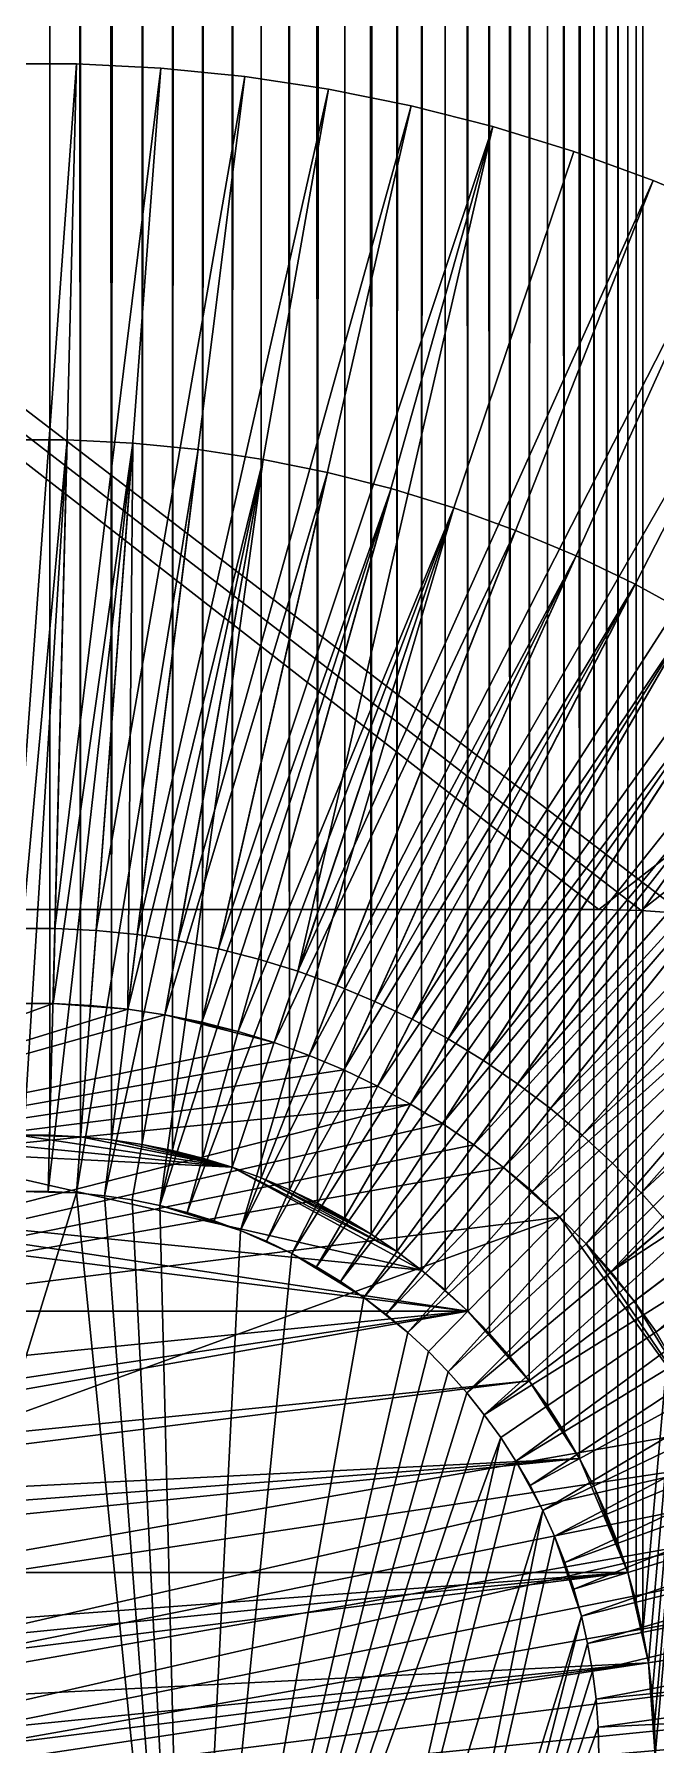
# Model space of a CAD drawing. Header units: millimetres. Extents: x 0 to 520, y -2 to 382.
# Drawn here: x 483 to 484.651, y 190.028 to 194.578 of the extents above; entities that cross this region are included whole.
import ezdxf

# ---------------------------------------------------------------- set-up
doc = ezdxf.new("R2010")
doc.units = ezdxf.units.MM

msp = doc.modelspace()

# ---------------------------------------------------------------- linework, layer by layer
at = {"layer": 'BRASS', "color": 52}
for points in [[(509.2, 369.2, 103), (10.8, 369.2, 103), (10.8, 10.8, 103)], [(509.2, 369.2, 103), (10.8, 10.8, 103), (509.2, 10.8, 103)], [(484.6173, 190.3269, 86), (499.5, 359.5, 86), (484.6316, 190.2459, 86)], [(484.6173, 309.6731, 86), (499.5, 359.5, 86), (484.6173, 190.3269, 86)], [(484.6316, 190.2459, 86), (499.5, 359.5, 86), (484.6418, 190.1643, 86)], [(484.6418, 190.1643, 86), (499.5, 359.5, 86), (484.6479, 190.0822, 86)], [(499.5, 359.5, 86), (484.65, 190, 86), (484.6479, 190.0822, 86)], [(499.5, 359.5, 86), (499.5, 20.5, 86), (484.65, 190, 86)], [(484.599, 309.5929, 86), (484.6173, 309.6731, 86), (484.599, 190.4071, 86)], [(484.599, 190.4071, 86), (484.6173, 309.6731, 86), (484.6173, 190.3269, 86)], [(484.5767, 309.5137, 86), (484.599, 309.5929, 86), (484.5767, 190.4863, 86)], [(484.5767, 190.4863, 86), (484.599, 309.5929, 86), (484.599, 190.4071, 86)], [(484.5505, 309.4357, 86), (484.5767, 309.5137, 86), (484.5505, 190.5643, 86)], [(484.5505, 190.5643, 86), (484.5767, 309.5137, 86), (484.5767, 190.4863, 86)], [(484.5204, 309.3591, 86), (484.5505, 309.4357, 86), (484.5204, 190.6409, 86)], [(484.5204, 190.6409, 86), (484.5505, 309.4357, 86), (484.5505, 190.5643, 86)], [(484.4866, 309.2841, 86), (484.5204, 309.3591, 86), (484.4866, 190.7159, 86)], [(484.4866, 190.7159, 86), (484.5204, 309.3591, 86), (484.5204, 190.6409, 86)], [(484.4491, 309.2109, 86), (484.4866, 309.2841, 86), (484.4491, 190.7891, 86)], [(484.4491, 190.7891, 86), (484.4866, 309.2841, 86), (484.4866, 190.7159, 86)], [(484.4079, 309.1396, 86), (484.4491, 309.2109, 86), (484.4491, 190.7891, 86)], [(484.3633, 309.0705, 86), (484.4079, 309.1396, 86), (484.4079, 190.8604, 86)], [(484.4079, 190.8604, 86), (484.4079, 309.1396, 86), (484.4491, 190.7891, 86)], [(484.3153, 309.0037, 86), (484.3633, 309.0705, 86), (484.3153, 190.9963, 86)], [(484.3153, 190.9963, 86), (484.3633, 309.0705, 86), (484.3633, 190.9295, 86)], [(484.3633, 190.9295, 86), (484.3633, 309.0705, 86), (484.4079, 190.8604, 86)], [(484.264, 308.9394, 86), (484.3153, 309.0037, 86), (484.264, 191.0606, 86)], [(484.264, 191.0606, 86), (484.3153, 309.0037, 86), (484.3153, 190.9963, 86)], [(484.2095, 308.8777, 86), (484.264, 308.9394, 86), (484.264, 191.0606, 86)], [(484.1521, 308.8188, 86), (484.2095, 308.8777, 86), (484.2095, 191.1223, 86)], [(484.2095, 191.1223, 86), (484.2095, 308.8777, 86), (484.264, 191.0606, 86)], [(484.0918, 308.7629, 86), (484.1521, 308.8188, 86), (484.1521, 191.1812, 86)], [(484.1521, 191.1812, 86), (484.1521, 308.8188, 86), (484.2095, 191.1223, 86)], [(484.0288, 308.71, 86), (484.0918, 308.7629, 86), (484.0288, 191.29, 86)], [(484.0288, 191.29, 86), (484.0918, 308.7629, 86), (484.0918, 191.2371, 86)], [(484.0918, 191.2371, 86), (484.0918, 308.7629, 86), (484.1521, 191.1812, 86)], [(483.9632, 308.6603, 86), (484.0288, 308.71, 86), (483.9632, 191.3397, 86)], [(483.9632, 191.3397, 86), (484.0288, 308.71, 86), (484.0288, 191.29, 86)], [(483.8952, 191.386, 86), (483.9632, 308.6603, 86), (483.9632, 191.3397, 86)], [(483.8952, 308.614, 86), (483.9632, 308.6603, 86), (483.8952, 191.386, 86)], [(483.825, 308.5711, 86), (483.8952, 308.614, 86), (483.8952, 191.386, 86)], [(483.7527, 308.5317, 86), (483.825, 308.5711, 86), (483.7527, 191.4683, 86)], [(483.7527, 191.4683, 86), (483.825, 308.5711, 86), (483.825, 191.4289, 86)], [(483.825, 191.4289, 86), (483.825, 308.5711, 86), (483.8952, 191.386, 86)], [(483.6786, 308.496, 86), (483.7527, 308.5317, 86), (483.7527, 191.4683, 86)], [(483.5255, 191.5641, 86), (483.6028, 308.4641, 86), (483.6028, 191.5359, 86)], [(483.5255, 308.4359, 86), (483.6028, 308.4641, 86), (483.5255, 191.5641, 86)], [(483.6028, 308.4641, 86), (483.6786, 308.496, 86), (483.6786, 191.504, 86)], [(483.6028, 191.5359, 86), (483.6028, 308.4641, 86), (483.6786, 191.504, 86)], [(483.6786, 191.504, 86), (483.6786, 308.496, 86), (483.7527, 191.4683, 86)], [(483.4469, 191.5883, 86), (483.5255, 308.4359, 86), (483.5255, 191.5641, 86)], [(483.4469, 308.4117, 86), (483.5255, 308.4359, 86), (483.4469, 191.5883, 86)], [(483.2052, 191.6372, 86), (483.2865, 308.3751, 86), (483.2865, 191.6249, 86)], [(483.2052, 308.3628, 86), (483.2865, 308.3751, 86), (483.2052, 191.6372, 86)], [(483.2865, 191.6249, 86), (483.3672, 308.3914, 86), (483.3672, 191.6086, 86)], [(483.2865, 308.3751, 86), (483.3672, 308.3914, 86), (483.2865, 191.6249, 86)], [(483.3672, 191.6086, 86), (483.4469, 308.4117, 86), (483.4469, 191.5883, 86)], [(483.3672, 308.3914, 86), (483.4469, 308.4117, 86), (483.3672, 191.6086, 86)], [(482.9589, 191.6495, 86), (483.0411, 308.3505, 86), (483.0411, 191.6495, 86)], [(482.9589, 308.3505, 86), (483.0411, 308.3505, 86), (482.9589, 191.6495, 86)], [(483.0411, 308.3505, 86), (483.1233, 308.3546, 86), (483.1233, 191.6454, 86)], [(483.0411, 191.6495, 86), (483.0411, 308.3505, 86), (483.1233, 191.6454, 86)], [(483.1233, 308.3546, 86), (483.2052, 308.3628, 86), (483.2052, 191.6372, 86)], [(483.1233, 191.6454, 86), (483.1233, 308.3546, 86), (483.2052, 191.6372, 86)], [(482.7948, 191.6372, 92), (483.5255, 191.5641, 92), (482.6328, 191.6086, 92)], [(482.9589, 191.6495, 92), (483.5255, 191.5641, 92), (482.7948, 191.6372, 92)], [(483.0411, 191.6495, 86), (482.9589, 191.6495, 92), (482.9589, 191.6495, 86)], [(483.0411, 191.6495, 92), (482.9589, 191.6495, 92), (483.0411, 191.6495, 86)], [(483.0411, 191.6495, 92), (483.1233, 191.6454, 92), (482.9589, 191.6495, 92)], [(483.1233, 191.6454, 92), (483.5255, 191.5641, 92), (482.9589, 191.6495, 92)], [(483.1233, 191.6454, 86), (483.1233, 191.6454, 92), (483.0411, 191.6495, 86)], [(483.1233, 191.6454, 92), (483.0411, 191.6495, 92), (483.0411, 191.6495, 86)], [(483.2052, 191.6372, 86), (483.1233, 191.6454, 92), (483.1233, 191.6454, 86)], [(483.2052, 191.6372, 92), (483.1233, 191.6454, 92), (483.2052, 191.6372, 86)], [(483.2052, 191.6372, 92), (483.5255, 191.5641, 92), (483.1233, 191.6454, 92)], [(483.2865, 191.6249, 86), (483.2052, 191.6372, 92), (483.2052, 191.6372, 86)], [(483.2865, 191.6249, 92), (483.2052, 191.6372, 92), (483.2865, 191.6249, 86)], [(483.2865, 191.6249, 92), (483.5255, 191.5641, 92), (483.2052, 191.6372, 92)], [(482.6328, 191.6086, 92), (484.0288, 191.29, 92), (482.2473, 191.4683, 92)], [(483.5255, 191.5641, 92), (484.0288, 191.29, 92), (482.6328, 191.6086, 92)], [(483.3672, 191.6086, 86), (483.3672, 191.6086, 92), (483.2865, 191.6249, 86)], [(483.3672, 191.6086, 92), (483.2865, 191.6249, 92), (483.2865, 191.6249, 86)], [(483.3672, 191.6086, 92), (483.4469, 191.5883, 92), (483.2865, 191.6249, 92)], [(483.4469, 191.5883, 92), (483.5255, 191.5641, 92), (483.2865, 191.6249, 92)], [(483.4469, 191.5883, 86), (483.3672, 191.6086, 92), (483.3672, 191.6086, 86)], [(483.4469, 191.5883, 92), (483.3672, 191.6086, 92), (483.4469, 191.5883, 86)], [(483.5255, 191.5641, 86), (483.4469, 191.5883, 92), (483.4469, 191.5883, 86)], [(483.5255, 191.5641, 92), (483.4469, 191.5883, 92), (483.5255, 191.5641, 86)], [(483.6028, 191.5359, 86), (483.6028, 191.5359, 92), (483.5255, 191.5641, 86)], [(483.6028, 191.5359, 92), (483.5255, 191.5641, 92), (483.5255, 191.5641, 86)], [(483.6028, 191.5359, 92), (483.9632, 191.3397, 92), (483.5255, 191.5641, 92)], [(483.9632, 191.3397, 92), (484.0288, 191.29, 92), (483.5255, 191.5641, 92)], [(483.6786, 191.504, 86), (483.6028, 191.5359, 92), (483.6028, 191.5359, 86)], [(483.6786, 191.504, 92), (483.6028, 191.5359, 92), (483.6786, 191.504, 86)], [(483.6786, 191.504, 92), (483.8952, 191.386, 92), (483.6028, 191.5359, 92)], [(483.8952, 191.386, 92), (483.9632, 191.3397, 92), (483.6028, 191.5359, 92)], [(483.7527, 191.4683, 86), (483.7527, 191.4683, 92), (483.6786, 191.504, 86)], [(483.7527, 191.4683, 92), (483.6786, 191.504, 92), (483.6786, 191.504, 86)], [(483.7527, 191.4683, 92), (483.8952, 191.386, 92), (483.6786, 191.504, 92)], [(482.2473, 191.4683, 92), (484.1521, 191.1812, 92), (482.175, 191.4289, 92)], [(484.0288, 191.29, 92), (484.1521, 191.1812, 92), (482.2473, 191.4683, 92)], [(483.825, 191.4289, 92), (483.7527, 191.4683, 92), (483.825, 191.4289, 86)], [(483.825, 191.4289, 86), (483.7527, 191.4683, 92), (483.7527, 191.4683, 86)], [(483.825, 191.4289, 92), (483.8952, 191.386, 92), (483.7527, 191.4683, 92)], [(482.175, 191.4289, 92), (484.1521, 191.1812, 92), (481.8479, 191.1812, 92)], [(483.8952, 191.386, 92), (483.825, 191.4289, 92), (483.8952, 191.386, 86)], [(483.8952, 191.386, 86), (483.825, 191.4289, 92), (483.825, 191.4289, 86)], [(483.9632, 191.3397, 92), (483.8952, 191.386, 92), (483.9632, 191.3397, 86)], [(483.9632, 191.3397, 86), (483.8952, 191.386, 92), (483.8952, 191.386, 86)], [(484.0288, 191.29, 92), (483.9632, 191.3397, 92), (484.0288, 191.29, 86)], [(484.0288, 191.29, 86), (483.9632, 191.3397, 92), (483.9632, 191.3397, 86)], [(484.0918, 191.2371, 92), (484.0288, 191.29, 92), (484.0918, 191.2371, 86)], [(484.0918, 191.2371, 86), (484.0288, 191.29, 92), (484.0288, 191.29, 86)], [(484.0918, 191.2371, 92), (484.1521, 191.1812, 92), (484.0288, 191.29, 92)], [(484.1521, 191.1812, 92), (484.0918, 191.2371, 92), (484.1521, 191.1812, 86)], [(484.1521, 191.1812, 86), (484.0918, 191.2371, 92), (484.0918, 191.2371, 86)], [(481.5509, 190.7891, 92), (484.1521, 191.1812, 92), (481.5134, 190.7159, 92)], [(481.5134, 190.7159, 92), (484.1521, 191.1812, 92), (484.3153, 190.9963, 92)], [(481.6367, 190.9295, 92), (484.1521, 191.1812, 92), (481.5509, 190.7891, 92)], [(481.8479, 191.1812, 92), (484.1521, 191.1812, 92), (481.6367, 190.9295, 92)], [(484.2095, 191.1223, 92), (484.1521, 191.1812, 92), (484.2095, 191.1223, 86)], [(484.2095, 191.1223, 86), (484.1521, 191.1812, 92), (484.1521, 191.1812, 86)], [(484.3153, 190.9963, 92), (484.1521, 191.1812, 92), (484.264, 191.0606, 92)], [(484.264, 191.0606, 92), (484.1521, 191.1812, 92), (484.2095, 191.1223, 92)], [(484.264, 191.0606, 92), (484.2095, 191.1223, 92), (484.264, 191.0606, 86)], [(484.264, 191.0606, 86), (484.2095, 191.1223, 92), (484.2095, 191.1223, 86)], [(484.3153, 190.9963, 92), (484.264, 191.0606, 92), (484.3153, 190.9963, 86)], [(484.3153, 190.9963, 86), (484.264, 191.0606, 92), (484.264, 191.0606, 86)], [(481.5134, 190.7159, 92), (484.3153, 190.9963, 92), (481.4796, 190.6409, 92)], [(481.4796, 190.6409, 92), (484.3153, 190.9963, 92), (484.4491, 190.7891, 92)], [(484.3633, 190.9295, 86), (484.3633, 190.9295, 92), (484.3153, 190.9963, 86)], [(484.3633, 190.9295, 92), (484.3153, 190.9963, 92), (484.3153, 190.9963, 86)], [(484.4491, 190.7891, 92), (484.3153, 190.9963, 92), (484.3633, 190.9295, 92)], [(484.4079, 190.8604, 92), (484.3633, 190.9295, 92), (484.4079, 190.8604, 86)], [(484.4079, 190.8604, 86), (484.3633, 190.9295, 92), (484.3633, 190.9295, 86)], [(484.4491, 190.7891, 92), (484.3633, 190.9295, 92), (484.4079, 190.8604, 92)], [(484.4491, 190.7891, 92), (484.4079, 190.8604, 92), (484.4491, 190.7891, 86)], [(484.4491, 190.7891, 86), (484.4079, 190.8604, 92), (484.4079, 190.8604, 86)], [(481.4233, 190.4863, 92), (484.4491, 190.7891, 92), (484.5767, 190.4863, 92)], [(481.4495, 190.5643, 92), (484.4491, 190.7891, 92), (481.4233, 190.4863, 92)], [(481.4796, 190.6409, 92), (484.4491, 190.7891, 92), (481.4495, 190.5643, 92)], [(484.4866, 190.7159, 86), (484.4491, 190.7891, 92), (484.4491, 190.7891, 86)], [(484.4866, 190.7159, 92), (484.4491, 190.7891, 92), (484.4866, 190.7159, 86)], [(484.5767, 190.4863, 92), (484.4491, 190.7891, 92), (484.4866, 190.7159, 92)], [(484.5204, 190.6409, 86), (484.5204, 190.6409, 92), (484.4866, 190.7159, 86)], [(484.5204, 190.6409, 92), (484.4866, 190.7159, 92), (484.4866, 190.7159, 86)], [(484.5767, 190.4863, 92), (484.4866, 190.7159, 92), (484.5505, 190.5643, 92)], [(484.5505, 190.5643, 92), (484.4866, 190.7159, 92), (484.5204, 190.6409, 92)], [(484.5505, 190.5643, 86), (484.5204, 190.6409, 92), (484.5204, 190.6409, 86)], [(484.5505, 190.5643, 92), (484.5204, 190.6409, 92), (484.5505, 190.5643, 86)], [(484.5767, 190.4863, 86), (484.5767, 190.4863, 92), (484.5505, 190.5643, 86)], [(484.5767, 190.4863, 92), (484.5505, 190.5643, 92), (484.5505, 190.5643, 86)], [(481.3521, 190.0822, 92), (484.5767, 190.4863, 92), (484.6316, 190.2459, 92)], [(481.3582, 190.1643, 92), (484.5767, 190.4863, 92), (481.3521, 190.0822, 92)], [(481.3684, 190.2459, 92), (484.5767, 190.4863, 92), (481.3582, 190.1643, 92)], [(481.4233, 190.4863, 92), (484.5767, 190.4863, 92), (481.3684, 190.2459, 92)], [(484.599, 190.4071, 86), (484.599, 190.4071, 92), (484.5767, 190.4863, 86)], [(484.599, 190.4071, 92), (484.5767, 190.4863, 92), (484.5767, 190.4863, 86)], [(484.6316, 190.2459, 92), (484.5767, 190.4863, 92), (484.599, 190.4071, 92)], [(484.6173, 190.3269, 86), (484.6173, 190.3269, 92), (484.599, 190.4071, 86)], [(484.6173, 190.3269, 92), (484.599, 190.4071, 92), (484.599, 190.4071, 86)], [(484.6316, 190.2459, 92), (484.599, 190.4071, 92), (484.6173, 190.3269, 92)], [(484.6316, 190.2459, 86), (484.6316, 190.2459, 92), (484.6173, 190.3269, 86)], [(484.6316, 190.2459, 92), (484.6173, 190.3269, 92), (484.6173, 190.3269, 86)], [(481.3521, 189.9178, 92), (484.6316, 190.2459, 92), (481.3582, 189.8357, 92)], [(481.3521, 190.0822, 92), (484.6316, 190.2459, 92), (481.3521, 189.9178, 92)], [(481.3582, 189.8357, 92), (484.6316, 190.2459, 92), (484.65, 190, 92)], [(484.6418, 190.1643, 86), (484.6418, 190.1643, 92), (484.6316, 190.2459, 86)], [(484.6418, 190.1643, 92), (484.6316, 190.2459, 92), (484.6316, 190.2459, 86)], [(484.65, 190, 92), (484.6316, 190.2459, 92), (484.6418, 190.1643, 92)], [(484.6479, 190.0822, 86), (484.6418, 190.1643, 92), (484.6418, 190.1643, 86)], [(484.6479, 190.0822, 92), (484.6418, 190.1643, 92), (484.6479, 190.0822, 86)], [(484.65, 190, 92), (484.6418, 190.1643, 92), (484.6479, 190.0822, 92)], [(484.65, 190, 92), (484.6479, 190.0822, 92), (484.65, 190, 86)], [(484.65, 190, 86), (484.6479, 190.0822, 92), (484.6479, 190.0822, 86)]]:
    msp.add_3dface(points, dxfattribs=at)
at = {"layer": 'STEEL', "color": 8}
for points in [[(472, 202, 86), (484.6122, 192.2472, 86), (484.724, 192.2388, 86)], [(472, 202, 86), (484.5, 192.25, 86), (484.6122, 192.2472, 86)], [(472, 202, 86), (484.724, 192.2388, 86), (500, 202, 86)], [(481.5, 192.25, 86), (484.5, 192.25, 86), (472, 202, 86)], [(484.5, 192.25, 83), (472, 202, 83), (497, 202, 83)], [(484.5, 192.25, 83), (481.5, 192.25, 83), (472, 202, 83)], [(484.6122, 192.2472, 83), (484.5, 192.25, 83), (497, 202, 83)], [(484.724, 192.2388, 83), (484.6122, 192.2472, 83), (497, 202, 83)], [(482.8878, 194.4986, 83), (483.1122, 194.4986, 82), (482.8878, 194.4986, 82)], [(482.8878, 194.4986, 83), (483.1122, 194.4986, 83), (483.1122, 194.4986, 82)], [(482.9452, 192.1993, 83), (483.1122, 194.4986, 83), (482.8878, 194.4986, 83)], [(483.1122, 194.4986, 82), (482.9452, 192.1993, 82), (482.8878, 194.4986, 82)], [(482.9452, 192.1993, 83), (483.0548, 192.1993, 83), (483.1122, 194.4986, 83)], [(483.0548, 192.1993, 82), (482.9452, 192.1993, 82), (483.1122, 194.4986, 82)], [(483.0548, 192.1993, 83), (483.3363, 194.4874, 83), (483.1122, 194.4986, 83)], [(483.3363, 194.4874, 82), (483.0548, 192.1993, 82), (483.1122, 194.4986, 82)], [(483.1122, 194.4986, 83), (483.3363, 194.4874, 82), (483.1122, 194.4986, 82)], [(483.1122, 194.4986, 83), (483.3363, 194.4874, 83), (483.3363, 194.4874, 82)], [(483.0548, 192.1993, 83), (483.1644, 192.1938, 83), (483.3363, 194.4874, 83)], [(483.1644, 192.1938, 82), (483.0548, 192.1993, 82), (483.3363, 194.4874, 82)], [(483.1644, 192.1938, 83), (483.5595, 194.4651, 83), (483.3363, 194.4874, 83)], [(483.5595, 194.4651, 82), (483.1644, 192.1938, 82), (483.3363, 194.4874, 82)], [(483.1644, 192.1938, 83), (483.2736, 192.1829, 83), (483.5595, 194.4651, 83)], [(483.2736, 192.1829, 82), (483.1644, 192.1938, 82), (483.5595, 194.4651, 82)], [(483.2736, 192.1829, 83), (483.7814, 194.4316, 83), (483.5595, 194.4651, 83)], [(483.7814, 194.4316, 82), (483.2736, 192.1829, 82), (483.5595, 194.4651, 82)], [(483.3363, 194.4874, 83), (483.5595, 194.4651, 82), (483.3363, 194.4874, 82)], [(483.3363, 194.4874, 83), (483.5595, 194.4651, 83), (483.5595, 194.4651, 82)], [(483.5595, 194.4651, 83), (483.7814, 194.4316, 82), (483.5595, 194.4651, 82)], [(483.5595, 194.4651, 83), (483.7814, 194.4316, 83), (483.7814, 194.4316, 82)], [(483.2736, 192.1829, 83), (483.382, 192.1666, 83), (483.7814, 194.4316, 83)], [(483.382, 192.1666, 82), (483.2736, 192.1829, 82), (483.7814, 194.4316, 82)], [(483.382, 192.1666, 83), (484.0013, 194.3872, 83), (483.7814, 194.4316, 83)], [(484.0013, 194.3872, 82), (483.382, 192.1666, 82), (483.7814, 194.4316, 82)], [(483.7814, 194.4316, 83), (484.0013, 194.3872, 83), (484.0013, 194.3872, 82)], [(483.7814, 194.4316, 83), (484.0013, 194.3872, 82), (483.7814, 194.4316, 82)], [(483.382, 192.1666, 83), (483.4895, 192.1448, 83), (484.0013, 194.3872, 83)], [(483.4895, 192.1448, 82), (483.382, 192.1666, 82), (484.0013, 194.3872, 82)], [(483.4895, 192.1448, 83), (484.2188, 194.3318, 83), (484.0013, 194.3872, 83)], [(484.2188, 194.3318, 82), (483.4895, 192.1448, 82), (484.0013, 194.3872, 82)], [(484.0013, 194.3872, 83), (484.2188, 194.3318, 83), (484.2188, 194.3318, 82)], [(484.0013, 194.3872, 83), (484.2188, 194.3318, 82), (484.0013, 194.3872, 82)], [(483.4895, 192.1448, 83), (483.5958, 192.1178, 83), (484.2188, 194.3318, 83)], [(483.5958, 192.1178, 82), (483.4895, 192.1448, 82), (484.2188, 194.3318, 82)], [(483.5958, 192.1178, 83), (483.7007, 192.0854, 83), (484.2188, 194.3318, 83)], [(483.7007, 192.0854, 82), (483.5958, 192.1178, 82), (484.2188, 194.3318, 82)], [(483.7007, 192.0854, 83), (484.4332, 194.2657, 83), (484.2188, 194.3318, 83)], [(484.4332, 194.2657, 82), (483.7007, 192.0854, 82), (484.2188, 194.3318, 82)], [(484.2188, 194.3318, 83), (484.4332, 194.2657, 83), (484.4332, 194.2657, 82)], [(484.2188, 194.3318, 83), (484.4332, 194.2657, 82), (484.2188, 194.3318, 82)], [(483.7007, 192.0854, 83), (484.644, 194.1889, 83), (484.4332, 194.2657, 83)], [(484.644, 194.1889, 82), (483.7007, 192.0854, 82), (484.4332, 194.2657, 82)], [(484.4332, 194.2657, 83), (484.644, 194.1889, 83), (484.644, 194.1889, 82)], [(484.4332, 194.2657, 83), (484.644, 194.1889, 82), (484.4332, 194.2657, 82)], [(483.7007, 192.0854, 83), (483.8038, 192.0479, 83), (484.644, 194.1889, 83)], [(483.8038, 192.0479, 82), (483.7007, 192.0854, 82), (484.644, 194.1889, 82)], [(483.8038, 192.0479, 83), (484.8508, 194.1018, 83), (484.644, 194.1889, 83)], [(484.8508, 194.1018, 82), (483.8038, 192.0479, 82), (484.644, 194.1889, 82)], [(484.8508, 194.1018, 83), (484.8508, 194.1018, 82), (484.644, 194.1889, 82)], [(484.644, 194.1889, 83), (484.8508, 194.1018, 83), (484.644, 194.1889, 82)], [(483.8038, 192.0479, 83), (483.9048, 192.0053, 83), (484.8508, 194.1018, 83)], [(483.9048, 192.0053, 82), (483.8038, 192.0479, 82), (484.8508, 194.1018, 82)], [(483.9048, 192.0053, 83), (485.0529, 194.0044, 83), (484.8508, 194.1018, 83)], [(485.0529, 194.0044, 82), (483.9048, 192.0053, 82), (484.8508, 194.1018, 82)], [(483.9048, 192.0053, 83), (484.0037, 191.9577, 83), (485.0529, 194.0044, 83)], [(484.0037, 191.9577, 82), (483.9048, 192.0053, 82), (485.0529, 194.0044, 82)], [(484.0037, 191.9577, 83), (485.25, 193.8971, 83), (485.0529, 194.0044, 83)], [(485.25, 193.8971, 82), (484.0037, 191.9577, 82), (485.0529, 194.0044, 82)], [(484.0037, 191.9577, 83), (484.1, 191.9053, 83), (485.25, 193.8971, 83)], [(484.1, 191.9053, 82), (484.0037, 191.9577, 82), (485.25, 193.8971, 82)], [(484.1, 191.9053, 83), (485.4415, 193.7801, 83), (485.25, 193.8971, 83)], [(485.4415, 193.7801, 82), (484.1, 191.9053, 82), (485.25, 193.8971, 82)], [(484.1, 191.9053, 83), (484.1936, 191.8481, 83), (485.4415, 193.7801, 83)], [(484.1936, 191.8481, 82), (484.1, 191.9053, 82), (485.4415, 193.7801, 82)], [(484.1936, 191.8481, 83), (485.6268, 193.6537, 83), (485.4415, 193.7801, 83)], [(485.6268, 193.6537, 82), (484.1936, 191.8481, 82), (485.4415, 193.7801, 82)], [(484.1936, 191.8481, 83), (484.2842, 191.7863, 83), (485.6268, 193.6537, 83)], [(484.2842, 191.7863, 82), (484.1936, 191.8481, 82), (485.6268, 193.6537, 82)], [(484.2842, 191.7863, 83), (485.8057, 193.5182, 83), (485.6268, 193.6537, 83)], [(485.8057, 193.5182, 82), (484.2842, 191.7863, 82), (485.6268, 193.6537, 82)], [(482.9501, 191.9994, 82), (483.0873, 193.4989, 82), (482.9127, 193.4989, 82)], [(482.9127, 193.4989, 82), (483.0873, 193.4989, 78.5), (482.9127, 193.4989, 78.5)], [(482.9127, 193.4989, 82), (483.0873, 193.4989, 82), (483.0873, 193.4989, 78.5)], [(483.0873, 193.4989, 78.5), (482.9626, 191.4995, 78.5), (482.9127, 193.4989, 78.5)], [(482.9501, 191.9994, 82), (483.0499, 191.9994, 82), (483.0873, 193.4989, 82)], [(483.0374, 191.4995, 78.5), (482.9626, 191.4995, 78.5), (483.0873, 193.4989, 78.5)], [(483.2616, 193.4902, 78.5), (483.0374, 191.4995, 78.5), (483.0873, 193.4989, 78.5)], [(483.0499, 191.9994, 82), (483.2616, 193.4902, 82), (483.0873, 193.4989, 82)], [(483.0873, 193.4989, 82), (483.2616, 193.4902, 78.5), (483.0873, 193.4989, 78.5)], [(483.0873, 193.4989, 82), (483.2616, 193.4902, 82), (483.2616, 193.4902, 78.5)], [(484.2842, 191.7863, 83), (484.3717, 191.72, 83), (485.8057, 193.5182, 83)], [(484.3717, 191.72, 82), (484.2842, 191.7863, 82), (485.8057, 193.5182, 82)], [(484.3717, 191.72, 83), (485.9776, 193.374, 83), (485.8057, 193.5182, 83)], [(485.9776, 193.374, 82), (484.3717, 191.72, 82), (485.8057, 193.5182, 82)], [(483.1121, 191.4958, 78.5), (483.0374, 191.4995, 78.5), (483.2616, 193.4902, 78.5)], [(483.0499, 191.9994, 82), (483.1495, 191.9944, 82), (483.2616, 193.4902, 82)], [(483.4352, 193.4728, 78.5), (483.1121, 191.4958, 78.5), (483.2616, 193.4902, 78.5)], [(483.1865, 191.4884, 78.5), (483.1121, 191.4958, 78.5), (483.4352, 193.4728, 78.5)], [(483.1495, 191.9944, 82), (483.2487, 191.9845, 82), (483.2616, 193.4902, 82)], [(483.6078, 193.4468, 78.5), (483.1865, 191.4884, 78.5), (483.4352, 193.4728, 78.5)], [(483.2487, 191.9845, 82), (483.4352, 193.4728, 82), (483.2616, 193.4902, 82)], [(483.2487, 191.9845, 82), (483.6078, 193.4468, 82), (483.4352, 193.4728, 82)], [(483.4352, 193.4728, 82), (483.4352, 193.4728, 78.5), (483.2616, 193.4902, 78.5)], [(483.2616, 193.4902, 82), (483.4352, 193.4728, 82), (483.2616, 193.4902, 78.5)], [(483.4352, 193.4728, 82), (483.6078, 193.4468, 78.5), (483.4352, 193.4728, 78.5)], [(483.4352, 193.4728, 82), (483.6078, 193.4468, 82), (483.6078, 193.4468, 78.5)], [(483.2605, 191.4772, 78.5), (483.1865, 191.4884, 78.5), (483.6078, 193.4468, 78.5)], [(483.2487, 191.9845, 82), (483.3473, 191.9696, 82), (483.6078, 193.4468, 82)], [(483.3338, 191.4624, 78.5), (483.2605, 191.4772, 78.5), (483.6078, 193.4468, 78.5)], [(483.7788, 193.4122, 78.5), (483.3338, 191.4624, 78.5), (483.6078, 193.4468, 78.5)], [(483.9479, 193.3692, 78.5), (483.3338, 191.4624, 78.5), (483.7788, 193.4122, 78.5)], [(483.3473, 191.9696, 82), (483.7788, 193.4122, 82), (483.6078, 193.4468, 82)], [(483.3473, 191.9696, 82), (483.445, 191.9499, 82), (483.7788, 193.4122, 82)], [(483.445, 191.9499, 82), (483.9479, 193.3692, 82), (483.7788, 193.4122, 82)], [(483.6078, 193.4468, 82), (483.7788, 193.4122, 82), (483.7788, 193.4122, 78.5)], [(483.6078, 193.4468, 82), (483.7788, 193.4122, 78.5), (483.6078, 193.4468, 78.5)], [(483.7788, 193.4122, 82), (483.9479, 193.3692, 82), (483.9479, 193.3692, 78.5)], [(483.7788, 193.4122, 82), (483.9479, 193.3692, 78.5), (483.7788, 193.4122, 78.5)], [(483.4063, 191.4439, 78.5), (483.3338, 191.4624, 78.5), (483.9479, 193.3692, 78.5)], [(484.1147, 193.3177, 78.5), (483.4063, 191.4439, 78.5), (483.9479, 193.3692, 78.5)], [(483.445, 191.9499, 82), (483.5417, 191.9252, 82), (483.9479, 193.3692, 82)], [(483.5417, 191.9252, 82), (484.1147, 193.3177, 82), (483.9479, 193.3692, 82)], [(483.9479, 193.3692, 82), (484.1147, 193.3177, 82), (484.1147, 193.3177, 78.5)], [(483.9479, 193.3692, 82), (484.1147, 193.3177, 78.5), (483.9479, 193.3692, 78.5)], [(484.3717, 191.72, 83), (484.4557, 191.6495, 83), (485.9776, 193.374, 83)], [(484.4557, 191.6495, 82), (484.3717, 191.72, 82), (485.9776, 193.374, 82)], [(484.4557, 191.6495, 83), (486.1421, 193.2214, 83), (485.9776, 193.374, 83)], [(486.1421, 193.2214, 82), (484.4557, 191.6495, 82), (485.9776, 193.374, 82)], [(483.4777, 191.4219, 78.5), (483.4063, 191.4439, 78.5), (484.1147, 193.3177, 78.5)], [(483.548, 191.3963, 78.5), (483.4777, 191.4219, 78.5), (484.1147, 193.3177, 78.5)], [(483.5417, 191.9252, 82), (483.637, 191.8959, 82), (484.1147, 193.3177, 82)], [(484.2787, 193.2581, 78.5), (483.548, 191.3963, 78.5), (484.1147, 193.3177, 78.5)], [(483.637, 191.8959, 82), (484.2787, 193.2581, 82), (484.1147, 193.3177, 82)], [(484.1147, 193.3177, 82), (484.2787, 193.2581, 82), (484.2787, 193.2581, 78.5)], [(484.1147, 193.3177, 82), (484.2787, 193.2581, 78.5), (484.1147, 193.3177, 78.5)], [(484.4395, 193.1903, 78.5), (483.548, 191.3963, 78.5), (484.2787, 193.2581, 78.5)], [(483.637, 191.8959, 82), (483.7307, 191.8617, 82), (484.2787, 193.2581, 82)], [(483.7307, 191.8617, 82), (484.4395, 193.1903, 82), (484.2787, 193.2581, 82)], [(484.4395, 193.1903, 82), (484.4395, 193.1903, 78.5), (484.2787, 193.2581, 78.5)], [(484.2787, 193.2581, 82), (484.4395, 193.1903, 82), (484.2787, 193.2581, 78.5)], [(483.6169, 191.3673, 78.5), (483.548, 191.3963, 78.5), (484.4395, 193.1903, 78.5)], [(484.5967, 193.1146, 78.5), (483.6169, 191.3673, 78.5), (484.4395, 193.1903, 78.5)], [(483.7307, 191.8617, 82), (483.8226, 191.823, 82), (484.4395, 193.1903, 82)], [(483.8226, 191.823, 82), (484.5967, 193.1146, 82), (484.4395, 193.1903, 82)], [(484.4395, 193.1903, 82), (484.5967, 193.1146, 78.5), (484.4395, 193.1903, 78.5)], [(484.4395, 193.1903, 82), (484.5967, 193.1146, 82), (484.5967, 193.1146, 78.5)], [(484.4557, 191.6495, 83), (484.5361, 191.5749, 83), (486.1421, 193.2214, 83)], [(484.5361, 191.5749, 82), (484.4557, 191.6495, 82), (486.1421, 193.2214, 82)], [(484.6127, 191.4964, 83), (486.1421, 193.2214, 83), (484.5361, 191.5749, 83)], [(486.1421, 193.2214, 82), (484.6127, 191.4964, 82), (484.5361, 191.5749, 82)], [(484.6127, 191.4964, 83), (486.2987, 193.0608, 83), (486.1421, 193.2214, 83)], [(486.2987, 193.0608, 82), (484.6127, 191.4964, 82), (486.1421, 193.2214, 82)], [(483.6843, 191.3348, 78.5), (483.6169, 191.3673, 78.5), (484.5967, 193.1146, 78.5)], [(484.75, 193.0311, 78.5), (483.6843, 191.3348, 78.5), (484.5967, 193.1146, 78.5)], [(483.8226, 191.823, 82), (483.9124, 191.7797, 82), (484.5967, 193.1146, 82)], [(483.9124, 191.7797, 82), (484.75, 193.0311, 82), (484.5967, 193.1146, 82)], [(484.5967, 193.1146, 82), (484.75, 193.0311, 78.5), (484.5967, 193.1146, 78.5)], [(484.5967, 193.1146, 82), (484.75, 193.0311, 82), (484.75, 193.0311, 78.5)], [(484.6853, 191.4141, 83), (486.2987, 193.0608, 83), (484.6127, 191.4964, 83)], [(486.2987, 193.0608, 82), (484.6853, 191.4141, 82), (484.6127, 191.4964, 82)], [(483.75, 191.299, 78.5), (483.6843, 191.3348, 78.5), (484.75, 193.0311, 78.5)], [(484.8989, 192.9401, 78.5), (483.75, 191.299, 78.5), (484.75, 193.0311, 78.5)], [(483.9124, 191.7797, 82), (484, 191.7321, 82), (484.75, 193.0311, 82)], [(484, 191.7321, 82), (484.8989, 192.9401, 82), (484.75, 193.0311, 82)], [(483.8138, 191.26, 78.5), (483.75, 191.299, 78.5), (484.8989, 192.9401, 78.5)], [(485.0431, 192.8418, 78.5), (483.8138, 191.26, 78.5), (484.8989, 192.9401, 78.5)], [(484, 191.7321, 82), (484.0851, 191.6801, 82), (484.8989, 192.9401, 82)], [(484.0851, 191.6801, 82), (485.0431, 192.8418, 82), (484.8989, 192.9401, 82)], [(483.8756, 191.2179, 78.5), (483.8138, 191.26, 78.5), (485.0431, 192.8418, 78.5)], [(485.1822, 192.7364, 78.5), (483.8756, 191.2179, 78.5), (485.0431, 192.8418, 78.5)], [(484.0851, 191.6801, 82), (484.1675, 191.6239, 82), (485.0431, 192.8418, 82)], [(484.1675, 191.6239, 82), (485.1822, 192.7364, 82), (485.0431, 192.8418, 82)], [(483.9352, 191.1727, 78.5), (483.8756, 191.2179, 78.5), (485.1822, 192.7364, 78.5)], [(485.3159, 192.6242, 78.5), (483.9352, 191.1727, 78.5), (485.1822, 192.7364, 78.5)], [(484.1675, 191.6239, 82), (484.247, 191.5637, 82), (485.1822, 192.7364, 82)], [(484.247, 191.5637, 82), (485.3159, 192.6242, 82), (485.1822, 192.7364, 82)], [(483.9925, 191.1247, 78.5), (483.9352, 191.1727, 78.5), (485.3159, 192.6242, 78.5)], [(485.4438, 192.5055, 78.5), (483.9925, 191.1247, 78.5), (485.3159, 192.6242, 78.5)], [(484.247, 191.5637, 82), (484.3234, 191.4996, 82), (485.3159, 192.6242, 82)], [(484.3234, 191.4996, 82), (485.4438, 192.5055, 82), (485.3159, 192.6242, 82)], [(484.0474, 191.0738, 78.5), (483.9925, 191.1247, 78.5), (485.4438, 192.5055, 78.5)], [(485.4438, 192.5055, 78.5), (484.0996, 191.0203, 78.5), (484.0474, 191.0738, 78.5)], [(485.5657, 192.3806, 78.5), (484.0996, 191.0203, 78.5), (485.4438, 192.5055, 78.5)], [(484.3234, 191.4996, 82), (484.3965, 191.4317, 82), (485.4438, 192.5055, 82)], [(484.4661, 191.3603, 82), (485.4438, 192.5055, 82), (484.3965, 191.4317, 82)], [(484.4661, 191.3603, 82), (485.5657, 192.3806, 82), (485.4438, 192.5055, 82)], [(485.5657, 192.3806, 78.5), (484.1491, 190.9642, 78.5), (484.0996, 191.0203, 78.5)], [(485.6812, 192.2498, 78.5), (484.1491, 190.9642, 78.5), (485.5657, 192.3806, 78.5)], [(484.5321, 191.2856, 82), (485.5657, 192.3806, 82), (484.4661, 191.3603, 82)], [(484.5321, 191.2856, 82), (485.6812, 192.2498, 82), (485.5657, 192.3806, 82)], [(481.5, 192.25, 86), (481.5, 192.25, 83), (484.5, 192.25, 83)], [(481.5, 192.25, 86), (484.5, 192.25, 83), (484.5, 192.25, 86)], [(485.6812, 192.2498, 78.5), (484.1957, 190.9057, 78.5), (484.1491, 190.9642, 78.5)], [(485.79, 192.1133, 78.5), (484.1957, 190.9057, 78.5), (485.6812, 192.2498, 78.5)], [(484.6122, 192.2472, 83), (484.5, 192.25, 86), (484.5, 192.25, 83)], [(484.6122, 192.2472, 86), (484.5, 192.25, 86), (484.6122, 192.2472, 83)], [(484.5321, 191.2856, 82), (485.79, 192.1133, 82), (485.6812, 192.2498, 82)], [(484.724, 192.2388, 83), (484.6122, 192.2472, 86), (484.6122, 192.2472, 83)], [(484.724, 192.2388, 86), (484.6122, 192.2472, 86), (484.724, 192.2388, 83)], [(483.0548, 192.1993, 82), (482.9452, 192.1993, 83), (482.9452, 192.1993, 82)], [(483.0548, 192.1993, 83), (482.9452, 192.1993, 83), (483.0548, 192.1993, 82)], [(483.1644, 192.1938, 82), (483.0548, 192.1993, 83), (483.0548, 192.1993, 82)], [(483.1644, 192.1938, 83), (483.0548, 192.1993, 83), (483.1644, 192.1938, 82)], [(483.2736, 192.1829, 82), (483.1644, 192.1938, 83), (483.1644, 192.1938, 82)], [(483.2736, 192.1829, 83), (483.1644, 192.1938, 83), (483.2736, 192.1829, 82)], [(483.382, 192.1666, 82), (483.2736, 192.1829, 83), (483.2736, 192.1829, 82)], [(483.382, 192.1666, 83), (483.2736, 192.1829, 83), (483.382, 192.1666, 82)], [(483.4895, 192.1448, 83), (483.382, 192.1666, 83), (483.4895, 192.1448, 82)], [(483.4895, 192.1448, 82), (483.382, 192.1666, 83), (483.382, 192.1666, 82)], [(483.5958, 192.1178, 83), (483.4895, 192.1448, 83), (483.5958, 192.1178, 82)], [(483.5958, 192.1178, 82), (483.4895, 192.1448, 83), (483.4895, 192.1448, 82)], [(483.7007, 192.0854, 83), (483.5958, 192.1178, 83), (483.7007, 192.0854, 82)], [(483.7007, 192.0854, 82), (483.5958, 192.1178, 83), (483.5958, 192.1178, 82)], [(483.8038, 192.0479, 83), (483.7007, 192.0854, 83), (483.8038, 192.0479, 82)], [(483.8038, 192.0479, 82), (483.7007, 192.0854, 83), (483.7007, 192.0854, 82)], [(485.8918, 191.9716, 78.5), (484.1957, 190.9057, 78.5), (485.79, 192.1133, 78.5)], [(484.5943, 191.2076, 82), (485.79, 192.1133, 82), (484.5321, 191.2856, 82)], [(484.6525, 191.1266, 82), (485.79, 192.1133, 82), (484.5943, 191.2076, 82)], [(483.9048, 192.0053, 82), (483.9048, 192.0053, 83), (483.8038, 192.0479, 82)], [(483.9048, 192.0053, 83), (483.8038, 192.0479, 83), (483.8038, 192.0479, 82)], [(481.6766, 191.4996, 90), (483.2487, 191.9845, 90), (483.0499, 191.9994, 90)], [(481.6766, 191.4996, 90), (483.0499, 191.9994, 90), (482.9501, 191.9994, 90)], [(482.9501, 191.9994, 90), (483.0499, 191.9994, 82), (482.9501, 191.9994, 82)], [(482.9501, 191.9994, 90), (483.0499, 191.9994, 90), (483.0499, 191.9994, 82)], [(483.0499, 191.9994, 90), (483.1495, 191.9944, 82), (483.0499, 191.9994, 82)], [(483.0499, 191.9994, 90), (483.1495, 191.9944, 90), (483.1495, 191.9944, 82)], [(483.0499, 191.9994, 90), (483.2487, 191.9845, 90), (483.1495, 191.9944, 90)], [(483.1495, 191.9944, 90), (483.2487, 191.9845, 82), (483.1495, 191.9944, 82)], [(483.1495, 191.9944, 90), (483.2487, 191.9845, 90), (483.2487, 191.9845, 82)], [(484.0037, 191.9577, 82), (483.9048, 192.0053, 83), (483.9048, 192.0053, 82)], [(484.0037, 191.9577, 83), (483.9048, 192.0053, 83), (484.0037, 191.9577, 82)], [(481.6766, 191.4996, 90), (483.3473, 191.9696, 90), (483.2487, 191.9845, 90)], [(481.6766, 191.4996, 90), (483.637, 191.8959, 90), (483.3473, 191.9696, 90)], [(483.2487, 191.9845, 90), (483.3473, 191.9696, 82), (483.2487, 191.9845, 82)], [(483.2487, 191.9845, 90), (483.3473, 191.9696, 90), (483.3473, 191.9696, 82)], [(483.3473, 191.9696, 90), (483.445, 191.9499, 90), (483.445, 191.9499, 82)], [(483.3473, 191.9696, 90), (483.445, 191.9499, 82), (483.3473, 191.9696, 82)], [(483.3473, 191.9696, 90), (483.637, 191.8959, 90), (483.5417, 191.9252, 90)], [(483.3473, 191.9696, 90), (483.5417, 191.9252, 90), (483.445, 191.9499, 90)], [(483.445, 191.9499, 90), (483.5417, 191.9252, 90), (483.5417, 191.9252, 82)], [(483.445, 191.9499, 90), (483.5417, 191.9252, 82), (483.445, 191.9499, 82)], [(484.1, 191.9053, 82), (484.1, 191.9053, 83), (484.0037, 191.9577, 82)], [(484.1, 191.9053, 83), (484.0037, 191.9577, 83), (484.0037, 191.9577, 82)], [(485.8918, 191.9716, 78.5), (484.2394, 190.845, 78.5), (484.1957, 190.9057, 78.5)], [(485.8918, 191.9716, 78.5), (484.2799, 190.7822, 78.5), (484.2394, 190.845, 78.5)], [(485.9865, 191.825, 78.5), (484.2799, 190.7822, 78.5), (485.8918, 191.9716, 78.5)], [(483.5417, 191.9252, 90), (483.637, 191.8959, 90), (483.637, 191.8959, 82)], [(483.5417, 191.9252, 90), (483.637, 191.8959, 82), (483.5417, 191.9252, 82)], [(484.1936, 191.8481, 82), (484.1, 191.9053, 83), (484.1, 191.9053, 82)], [(484.1936, 191.8481, 83), (484.1, 191.9053, 83), (484.1936, 191.8481, 82)], [(481.6766, 191.4996, 90), (483.7307, 191.8617, 90), (483.637, 191.8959, 90)], [(481.6766, 191.4996, 90), (483.8226, 191.823, 90), (483.7307, 191.8617, 90)], [(483.637, 191.8959, 90), (483.7307, 191.8617, 90), (483.7307, 191.8617, 82)], [(483.637, 191.8959, 90), (483.7307, 191.8617, 82), (483.637, 191.8959, 82)], [(483.8226, 191.823, 90), (483.8226, 191.823, 82), (483.7307, 191.8617, 82)], [(483.7307, 191.8617, 90), (483.8226, 191.823, 90), (483.7307, 191.8617, 82)], [(481.6766, 191.4996, 90), (483.9124, 191.7797, 90), (483.8226, 191.823, 90)], [(483.8226, 191.823, 90), (483.9124, 191.7797, 82), (483.8226, 191.823, 82)], [(483.8226, 191.823, 90), (483.9124, 191.7797, 90), (483.9124, 191.7797, 82)], [(484.2842, 191.7863, 82), (484.1936, 191.8481, 83), (484.1936, 191.8481, 82)], [(484.2842, 191.7863, 83), (484.1936, 191.8481, 83), (484.2842, 191.7863, 82)], [(485.9865, 191.825, 78.5), (484.3173, 190.7174, 78.5), (484.2799, 190.7822, 78.5)], [(486.0738, 191.6739, 78.5), (484.3173, 190.7174, 78.5), (485.9865, 191.825, 78.5)], [(481.6766, 191.4996, 90), (484, 191.7321, 90), (483.9124, 191.7797, 90)], [(484, 191.7321, 90), (484, 191.7321, 82), (483.9124, 191.7797, 82)], [(483.9124, 191.7797, 90), (484, 191.7321, 90), (483.9124, 191.7797, 82)], [(484.3717, 191.72, 82), (484.2842, 191.7863, 83), (484.2842, 191.7863, 82)], [(484.3717, 191.72, 83), (484.2842, 191.7863, 83), (484.3717, 191.72, 82)], [(481.2934, 191.0429, 90), (484, 191.7321, 90), (481.6766, 191.4996, 90)], [(481.2934, 191.0429, 90), (484.0851, 191.6801, 90), (484, 191.7321, 90)], [(484, 191.7321, 90), (484.0851, 191.6801, 82), (484, 191.7321, 82)], [(484, 191.7321, 90), (484.0851, 191.6801, 90), (484.0851, 191.6801, 82)], [(481.2934, 191.0429, 90), (484.1675, 191.6239, 90), (484.0851, 191.6801, 90)], [(484.0851, 191.6801, 90), (484.1675, 191.6239, 82), (484.0851, 191.6801, 82)], [(484.0851, 191.6801, 90), (484.1675, 191.6239, 90), (484.1675, 191.6239, 82)], [(484.4557, 191.6495, 82), (484.3717, 191.72, 83), (484.3717, 191.72, 82)], [(484.4557, 191.6495, 83), (484.3717, 191.72, 83), (484.4557, 191.6495, 82)], [(486.0738, 191.6739, 78.5), (484.3515, 190.6508, 78.5), (484.3173, 190.7174, 78.5)], [(486.1534, 191.5186, 78.5), (484.3515, 190.6508, 78.5), (486.0738, 191.6739, 78.5)], [(484.5361, 191.5749, 82), (484.4557, 191.6495, 83), (484.4557, 191.6495, 82)], [(484.5361, 191.5749, 83), (484.4557, 191.6495, 83), (484.5361, 191.5749, 82)], [(481.2934, 191.0429, 90), (484.247, 191.5637, 90), (484.1675, 191.6239, 90)], [(484.1675, 191.6239, 90), (484.247, 191.5637, 82), (484.1675, 191.6239, 82)], [(484.1675, 191.6239, 90), (484.247, 191.5637, 90), (484.247, 191.5637, 82)], [(481.2934, 191.0429, 90), (484.3965, 191.4317, 90), (484.247, 191.5637, 90)], [(484.247, 191.5637, 90), (484.3234, 191.4996, 82), (484.247, 191.5637, 82)], [(484.247, 191.5637, 90), (484.3234, 191.4996, 90), (484.3234, 191.4996, 82)], [(484.247, 191.5637, 90), (484.3965, 191.4317, 90), (484.3234, 191.4996, 90)], [(484.6127, 191.4964, 82), (484.5361, 191.5749, 83), (484.5361, 191.5749, 82)], [(484.6127, 191.4964, 83), (484.5361, 191.5749, 83), (484.6127, 191.4964, 82)], [(483.1121, 191.4958, 80.4), (482.25, 188.701, 80.4), (482.9626, 191.4995, 80.4)], [(483.4063, 188.5561, 80.4), (482.25, 188.701, 80.4), (483.1121, 191.4958, 80.4)], [(483.0374, 191.4995, 78.5), (483.0374, 191.4995, 80.4), (482.9626, 191.4995, 78.5)], [(483.0374, 191.4995, 80.4), (482.9626, 191.4995, 80.4), (482.9626, 191.4995, 78.5)], [(483.1121, 191.4958, 80.4), (482.9626, 191.4995, 80.4), (483.0374, 191.4995, 80.4)], [(483.1121, 191.4958, 78.5), (483.1121, 191.4958, 80.4), (483.0374, 191.4995, 78.5)], [(483.1121, 191.4958, 80.4), (483.0374, 191.4995, 80.4), (483.0374, 191.4995, 78.5)], [(483.1865, 191.4884, 78.5), (483.1121, 191.4958, 80.4), (483.1121, 191.4958, 78.5)], [(483.1865, 191.4884, 80.4), (483.1121, 191.4958, 80.4), (483.1865, 191.4884, 78.5)], [(483.1865, 191.4884, 80.4), (483.4063, 188.5561, 80.4), (483.1121, 191.4958, 80.4)], [(484.3234, 191.4996, 90), (484.3965, 191.4317, 82), (484.3234, 191.4996, 82)], [(484.3234, 191.4996, 90), (484.3965, 191.4317, 90), (484.3965, 191.4317, 82)], [(486.1534, 191.5186, 78.5), (484.3822, 190.5827, 78.5), (484.3515, 190.6508, 78.5)], [(486.2252, 191.3595, 78.5), (484.3822, 190.5827, 78.5), (486.1534, 191.5186, 78.5)], [(484.6853, 191.4141, 82), (484.6853, 191.4141, 83), (484.6127, 191.4964, 82)], [(484.6853, 191.4141, 83), (484.6127, 191.4964, 83), (484.6127, 191.4964, 82)], [(483.2605, 191.4772, 78.5), (483.1865, 191.4884, 80.4), (483.1865, 191.4884, 78.5)], [(483.2605, 191.4772, 80.4), (483.1865, 191.4884, 80.4), (483.2605, 191.4772, 78.5)], [(483.2605, 191.4772, 80.4), (483.4063, 188.5561, 80.4), (483.1865, 191.4884, 80.4)], [(483.3338, 191.4624, 80.4), (483.2605, 191.4772, 80.4), (483.3338, 191.4624, 78.5)], [(483.3338, 191.4624, 78.5), (483.2605, 191.4772, 80.4), (483.2605, 191.4772, 78.5)], [(483.3338, 191.4624, 80.4), (483.4063, 188.5561, 80.4), (483.2605, 191.4772, 80.4)], [(483.4063, 191.4439, 80.4), (483.3338, 191.4624, 80.4), (483.4063, 191.4439, 78.5)], [(483.4063, 191.4439, 78.5), (483.3338, 191.4624, 80.4), (483.3338, 191.4624, 78.5)], [(483.548, 191.3963, 80.4), (483.3338, 191.4624, 80.4), (483.4063, 191.4439, 80.4)], [(483.548, 191.3963, 80.4), (483.4063, 188.5561, 80.4), (483.3338, 191.4624, 80.4)], [(481.0099, 190.1991, 90), (484.3965, 191.4317, 90), (481.2934, 191.0429, 90)], [(481.0099, 190.1991, 90), (484.8019, 190.8678, 90), (484.3965, 191.4317, 90)], [(483.4777, 191.4219, 80.4), (483.4063, 191.4439, 80.4), (483.4777, 191.4219, 78.5)], [(483.4777, 191.4219, 78.5), (483.4063, 191.4439, 80.4), (483.4063, 191.4439, 78.5)], [(483.548, 191.3963, 80.4), (483.4063, 191.4439, 80.4), (483.4777, 191.4219, 80.4)], [(483.548, 191.3963, 78.5), (483.548, 191.3963, 80.4), (483.4777, 191.4219, 78.5)], [(483.548, 191.3963, 80.4), (483.4777, 191.4219, 80.4), (483.4777, 191.4219, 78.5)], [(484.3965, 191.4317, 90), (484.4661, 191.3603, 82), (484.3965, 191.4317, 82)], [(484.3965, 191.4317, 90), (484.4661, 191.3603, 90), (484.4661, 191.3603, 82)], [(484.8019, 190.8678, 90), (484.4661, 191.3603, 90), (484.3965, 191.4317, 90)], [(483.6843, 191.3348, 80.4), (483.4063, 188.5561, 80.4), (483.548, 191.3963, 80.4)], [(483.6169, 191.3673, 78.5), (483.548, 191.3963, 80.4), (483.548, 191.3963, 78.5)], [(483.6169, 191.3673, 80.4), (483.548, 191.3963, 80.4), (483.6169, 191.3673, 78.5)], [(483.6843, 191.3348, 80.4), (483.548, 191.3963, 80.4), (483.6169, 191.3673, 80.4)], [(483.6843, 191.3348, 78.5), (483.6169, 191.3673, 80.4), (483.6169, 191.3673, 78.5)], [(483.6843, 191.3348, 80.4), (483.6169, 191.3673, 80.4), (483.6843, 191.3348, 78.5)], [(486.2252, 191.3595, 78.5), (484.4095, 190.513, 78.5), (484.3822, 190.5827, 78.5)], [(486.2889, 191.1971, 78.5), (484.4095, 190.513, 78.5), (486.2252, 191.3595, 78.5)], [(484.5321, 191.2856, 90), (484.5321, 191.2856, 82), (484.4661, 191.3603, 82)], [(484.4661, 191.3603, 90), (484.5321, 191.2856, 90), (484.4661, 191.3603, 82)], [(484.5943, 191.2076, 90), (484.5321, 191.2856, 90), (484.4661, 191.3603, 90)], [(484.8019, 190.8678, 90), (484.5943, 191.2076, 90), (484.4661, 191.3603, 90)], [(483.8756, 191.2179, 80.4), (483.4063, 188.5561, 80.4), (483.6843, 191.3348, 80.4)], [(483.75, 191.299, 78.5), (483.75, 191.299, 80.4), (483.6843, 191.3348, 78.5)], [(483.75, 191.299, 80.4), (483.6843, 191.3348, 80.4), (483.6843, 191.3348, 78.5)], [(483.8756, 191.2179, 80.4), (483.6843, 191.3348, 80.4), (483.8138, 191.26, 80.4)], [(483.8138, 191.26, 80.4), (483.6843, 191.3348, 80.4), (483.75, 191.299, 80.4)], [(483.8138, 191.26, 78.5), (483.8138, 191.26, 80.4), (483.75, 191.299, 78.5)], [(483.8138, 191.26, 80.4), (483.75, 191.299, 80.4), (483.75, 191.299, 78.5)], [(484.5943, 191.2076, 90), (484.5943, 191.2076, 82), (484.5321, 191.2856, 82)], [(484.5321, 191.2856, 90), (484.5943, 191.2076, 90), (484.5321, 191.2856, 82)], [(483.8756, 191.2179, 78.5), (483.8138, 191.26, 80.4), (483.8138, 191.26, 78.5)], [(483.8756, 191.2179, 80.4), (483.8138, 191.26, 80.4), (483.8756, 191.2179, 78.5)], [(483.9925, 191.1247, 80.4), (483.4063, 188.5561, 80.4), (483.8756, 191.2179, 80.4)], [(483.9352, 191.1727, 78.5), (483.9352, 191.1727, 80.4), (483.8756, 191.2179, 78.5)], [(483.9352, 191.1727, 80.4), (483.8756, 191.2179, 80.4), (483.8756, 191.2179, 78.5)], [(483.9925, 191.1247, 80.4), (483.8756, 191.2179, 80.4), (483.9352, 191.1727, 80.4)], [(486.2889, 191.1971, 78.5), (484.4334, 190.4421, 78.5), (484.4095, 190.513, 78.5)], [(486.3445, 191.0316, 78.5), (484.4334, 190.4421, 78.5), (486.2889, 191.1971, 78.5)], [(484.5943, 191.2076, 90), (484.6525, 191.1266, 82), (484.5943, 191.2076, 82)], [(484.5943, 191.2076, 90), (484.6525, 191.1266, 90), (484.6525, 191.1266, 82)], [(484.8019, 190.8678, 90), (484.6525, 191.1266, 90), (484.5943, 191.2076, 90)], [(483.9925, 191.1247, 78.5), (483.9925, 191.1247, 80.4), (483.9352, 191.1727, 78.5)], [(483.9925, 191.1247, 80.4), (483.9352, 191.1727, 80.4), (483.9352, 191.1727, 78.5)], [(484.0474, 191.0738, 80.4), (483.4063, 188.5561, 80.4), (483.9925, 191.1247, 80.4)], [(484.0474, 191.0738, 78.5), (483.9925, 191.1247, 80.4), (483.9925, 191.1247, 78.5)], [(484.0474, 191.0738, 80.4), (483.9925, 191.1247, 80.4), (484.0474, 191.0738, 78.5)], [(484.0996, 191.0203, 80.4), (483.4063, 188.5561, 80.4), (484.0474, 191.0738, 80.4)], [(484.0996, 191.0203, 78.5), (484.0474, 191.0738, 80.4), (484.0474, 191.0738, 78.5)], [(484.0996, 191.0203, 80.4), (484.0474, 191.0738, 80.4), (484.0996, 191.0203, 78.5)], [(484.1491, 190.9642, 80.4), (483.4063, 188.5561, 80.4), (484.0996, 191.0203, 80.4)], [(484.1491, 190.9642, 78.5), (484.0996, 191.0203, 80.4), (484.0996, 191.0203, 78.5)], [(484.1491, 190.9642, 80.4), (484.0996, 191.0203, 80.4), (484.1491, 190.9642, 78.5)], [(486.3445, 191.0316, 78.5), (484.4536, 190.3701, 78.5), (484.4334, 190.4421, 78.5)], [(486.3918, 190.8637, 78.5), (484.4536, 190.3701, 78.5), (486.3445, 191.0316, 78.5)], [(484.1957, 190.9057, 80.4), (483.4063, 188.5561, 80.4), (484.1491, 190.9642, 80.4)], [(484.1957, 190.9057, 78.5), (484.1491, 190.9642, 80.4), (484.1491, 190.9642, 78.5)], [(484.1957, 190.9057, 80.4), (484.1491, 190.9642, 80.4), (484.1957, 190.9057, 78.5)], [(484.2394, 190.845, 80.4), (483.4063, 188.5561, 80.4), (484.1957, 190.9057, 80.4)], [(484.2394, 190.845, 78.5), (484.1957, 190.9057, 80.4), (484.1957, 190.9057, 78.5)], [(484.2394, 190.845, 80.4), (484.1957, 190.9057, 80.4), (484.2394, 190.845, 78.5)], [(481.0099, 190.1991, 90), (484.843, 190.7769, 90), (484.8019, 190.8678, 90)], [(486.3918, 190.8637, 78.5), (484.4703, 190.2972, 78.5), (484.4536, 190.3701, 78.5)], [(486.4306, 190.6935, 78.5), (484.4703, 190.2972, 78.5), (486.3918, 190.8637, 78.5)], [(483.75, 188.701, 80.4), (483.4063, 188.5561, 80.4), (484.2394, 190.845, 80.4)], [(484.2799, 190.7822, 80.4), (483.75, 188.701, 80.4), (484.2394, 190.845, 80.4)], [(484.2799, 190.7822, 78.5), (484.2394, 190.845, 80.4), (484.2394, 190.845, 78.5)], [(484.2799, 190.7822, 80.4), (484.2394, 190.845, 80.4), (484.2799, 190.7822, 78.5)], [(481.0025, 189.9003, 90), (484.843, 190.7769, 90), (481.0099, 190.1991, 90)], [(481.0025, 189.9003, 90), (484.8794, 190.684, 90), (484.843, 190.7769, 90)], [(484.3515, 190.6508, 80.4), (483.75, 188.701, 80.4), (484.2799, 190.7822, 80.4)], [(484.3173, 190.7174, 78.5), (484.2799, 190.7822, 80.4), (484.2799, 190.7822, 78.5)], [(484.3173, 190.7174, 80.4), (484.2799, 190.7822, 80.4), (484.3173, 190.7174, 78.5)], [(484.3173, 190.7174, 80.4), (484.3515, 190.6508, 80.4), (484.2799, 190.7822, 80.4)], [(481.0025, 189.9003, 90), (484.9111, 190.5895, 90), (484.8794, 190.684, 90)], [(484.3515, 190.6508, 80.4), (484.3173, 190.7174, 80.4), (484.3515, 190.6508, 78.5)], [(484.3515, 190.6508, 78.5), (484.3173, 190.7174, 80.4), (484.3173, 190.7174, 78.5)], [(486.4306, 190.6935, 78.5), (484.4832, 190.2236, 78.5), (484.4703, 190.2972, 78.5)], [(486.4609, 190.5216, 78.5), (484.4832, 190.2236, 78.5), (486.4306, 190.6935, 78.5)], [(483.9925, 188.8753, 80.4), (483.75, 188.701, 80.4), (484.3515, 190.6508, 80.4)], [(484.3822, 190.5827, 80.4), (483.9925, 188.8753, 80.4), (484.3515, 190.6508, 80.4)], [(484.3822, 190.5827, 80.4), (484.3515, 190.6508, 80.4), (484.3822, 190.5827, 78.5)], [(484.3822, 190.5827, 78.5), (484.3515, 190.6508, 80.4), (484.3515, 190.6508, 78.5)], [(481.0223, 189.7019, 90), (484.9111, 190.5895, 90), (481.0025, 189.9003, 90)], [(481.0223, 189.7019, 90), (484.9382, 190.4935, 90), (484.9111, 190.5895, 90)], [(484.4536, 190.3701, 80.4), (483.9925, 188.8753, 80.4), (484.3822, 190.5827, 80.4)], [(484.4095, 190.513, 78.5), (484.4095, 190.513, 80.4), (484.3822, 190.5827, 78.5)], [(484.4095, 190.513, 80.4), (484.3822, 190.5827, 80.4), (484.3822, 190.5827, 78.5)], [(484.4095, 190.513, 80.4), (484.4536, 190.3701, 80.4), (484.3822, 190.5827, 80.4)], [(481.0223, 189.7019, 90), (484.9603, 190.3963, 90), (484.9382, 190.4935, 90)], [(484.4334, 190.4421, 80.4), (484.4095, 190.513, 80.4), (484.4334, 190.4421, 78.5)], [(484.4334, 190.4421, 78.5), (484.4095, 190.513, 80.4), (484.4095, 190.513, 78.5)], [(484.4334, 190.4421, 80.4), (484.4536, 190.3701, 80.4), (484.4095, 190.513, 80.4)], [(486.4609, 190.5216, 78.5), (484.4925, 190.1494, 78.5), (484.4832, 190.2236, 78.5)], [(486.4826, 190.3485, 78.5), (484.4925, 190.1494, 78.5), (486.4609, 190.5216, 78.5)], [(484.4536, 190.3701, 78.5), (484.4536, 190.3701, 80.4), (484.4334, 190.4421, 78.5)], [(484.4536, 190.3701, 80.4), (484.4334, 190.4421, 80.4), (484.4334, 190.4421, 78.5)], [(481.0223, 189.7019, 90), (484.9777, 190.2981, 90), (484.9603, 190.3963, 90)], [(484.0996, 188.9797, 80.4), (483.9925, 188.8753, 80.4), (484.4536, 190.3701, 80.4)], [(484.4703, 190.2972, 80.4), (484.0996, 188.9797, 80.4), (484.4536, 190.3701, 80.4)], [(484.4703, 190.2972, 80.4), (484.4536, 190.3701, 80.4), (484.4703, 190.2972, 78.5)], [(484.4703, 190.2972, 78.5), (484.4536, 190.3701, 80.4), (484.4536, 190.3701, 78.5)], [(486.4826, 190.3485, 78.5), (484.4981, 190.0748, 78.5), (484.4925, 190.1494, 78.5)], [(486.4956, 190.1745, 78.5), (484.4981, 190.0748, 78.5), (486.4826, 190.3485, 78.5)], [(481.0223, 189.7019, 90), (484.9901, 190.1991, 90), (484.9777, 190.2981, 90)], [(484.4832, 190.2236, 80.4), (484.0996, 188.9797, 80.4), (484.4703, 190.2972, 80.4)], [(484.4832, 190.2236, 78.5), (484.4832, 190.2236, 80.4), (484.4703, 190.2972, 78.5)], [(484.4832, 190.2236, 80.4), (484.4703, 190.2972, 80.4), (484.4703, 190.2972, 78.5)], [(484.4925, 190.1494, 80.4), (484.0996, 188.9797, 80.4), (484.4832, 190.2236, 80.4)], [(484.4925, 190.1494, 80.4), (484.4832, 190.2236, 80.4), (484.4925, 190.1494, 78.5)], [(484.4925, 190.1494, 78.5), (484.4832, 190.2236, 80.4), (484.4832, 190.2236, 78.5)], [(481.0223, 189.7019, 90), (484.9975, 190.0997, 90), (484.9901, 190.1991, 90)], [(486.4956, 190.1745, 78.5), (484.5, 190, 78.5), (484.4981, 190.0748, 78.5)], [(486.5, 190, 78.5), (484.5, 190, 78.5), (486.4956, 190.1745, 78.5)], [(484.4981, 190.0748, 80.4), (484.0996, 188.9797, 80.4), (484.4925, 190.1494, 80.4)], [(484.4981, 190.0748, 78.5), (484.4981, 190.0748, 80.4), (484.4925, 190.1494, 78.5)], [(484.4981, 190.0748, 80.4), (484.4925, 190.1494, 80.4), (484.4925, 190.1494, 78.5)], [(481.0223, 189.7019, 90), (485, 190, 90), (484.9975, 190.0997, 90)], [(484.5, 190, 80.4), (484.0996, 188.9797, 80.4), (484.4981, 190.0748, 80.4)], [(484.5, 190, 80.4), (484.4981, 190.0748, 80.4), (484.5, 190, 78.5)], [(484.5, 190, 78.5), (484.4981, 190.0748, 80.4), (484.4981, 190.0748, 78.5)]]:
    msp.add_3dface(points, dxfattribs=at)

doc.saveas('drawing.dxf')
